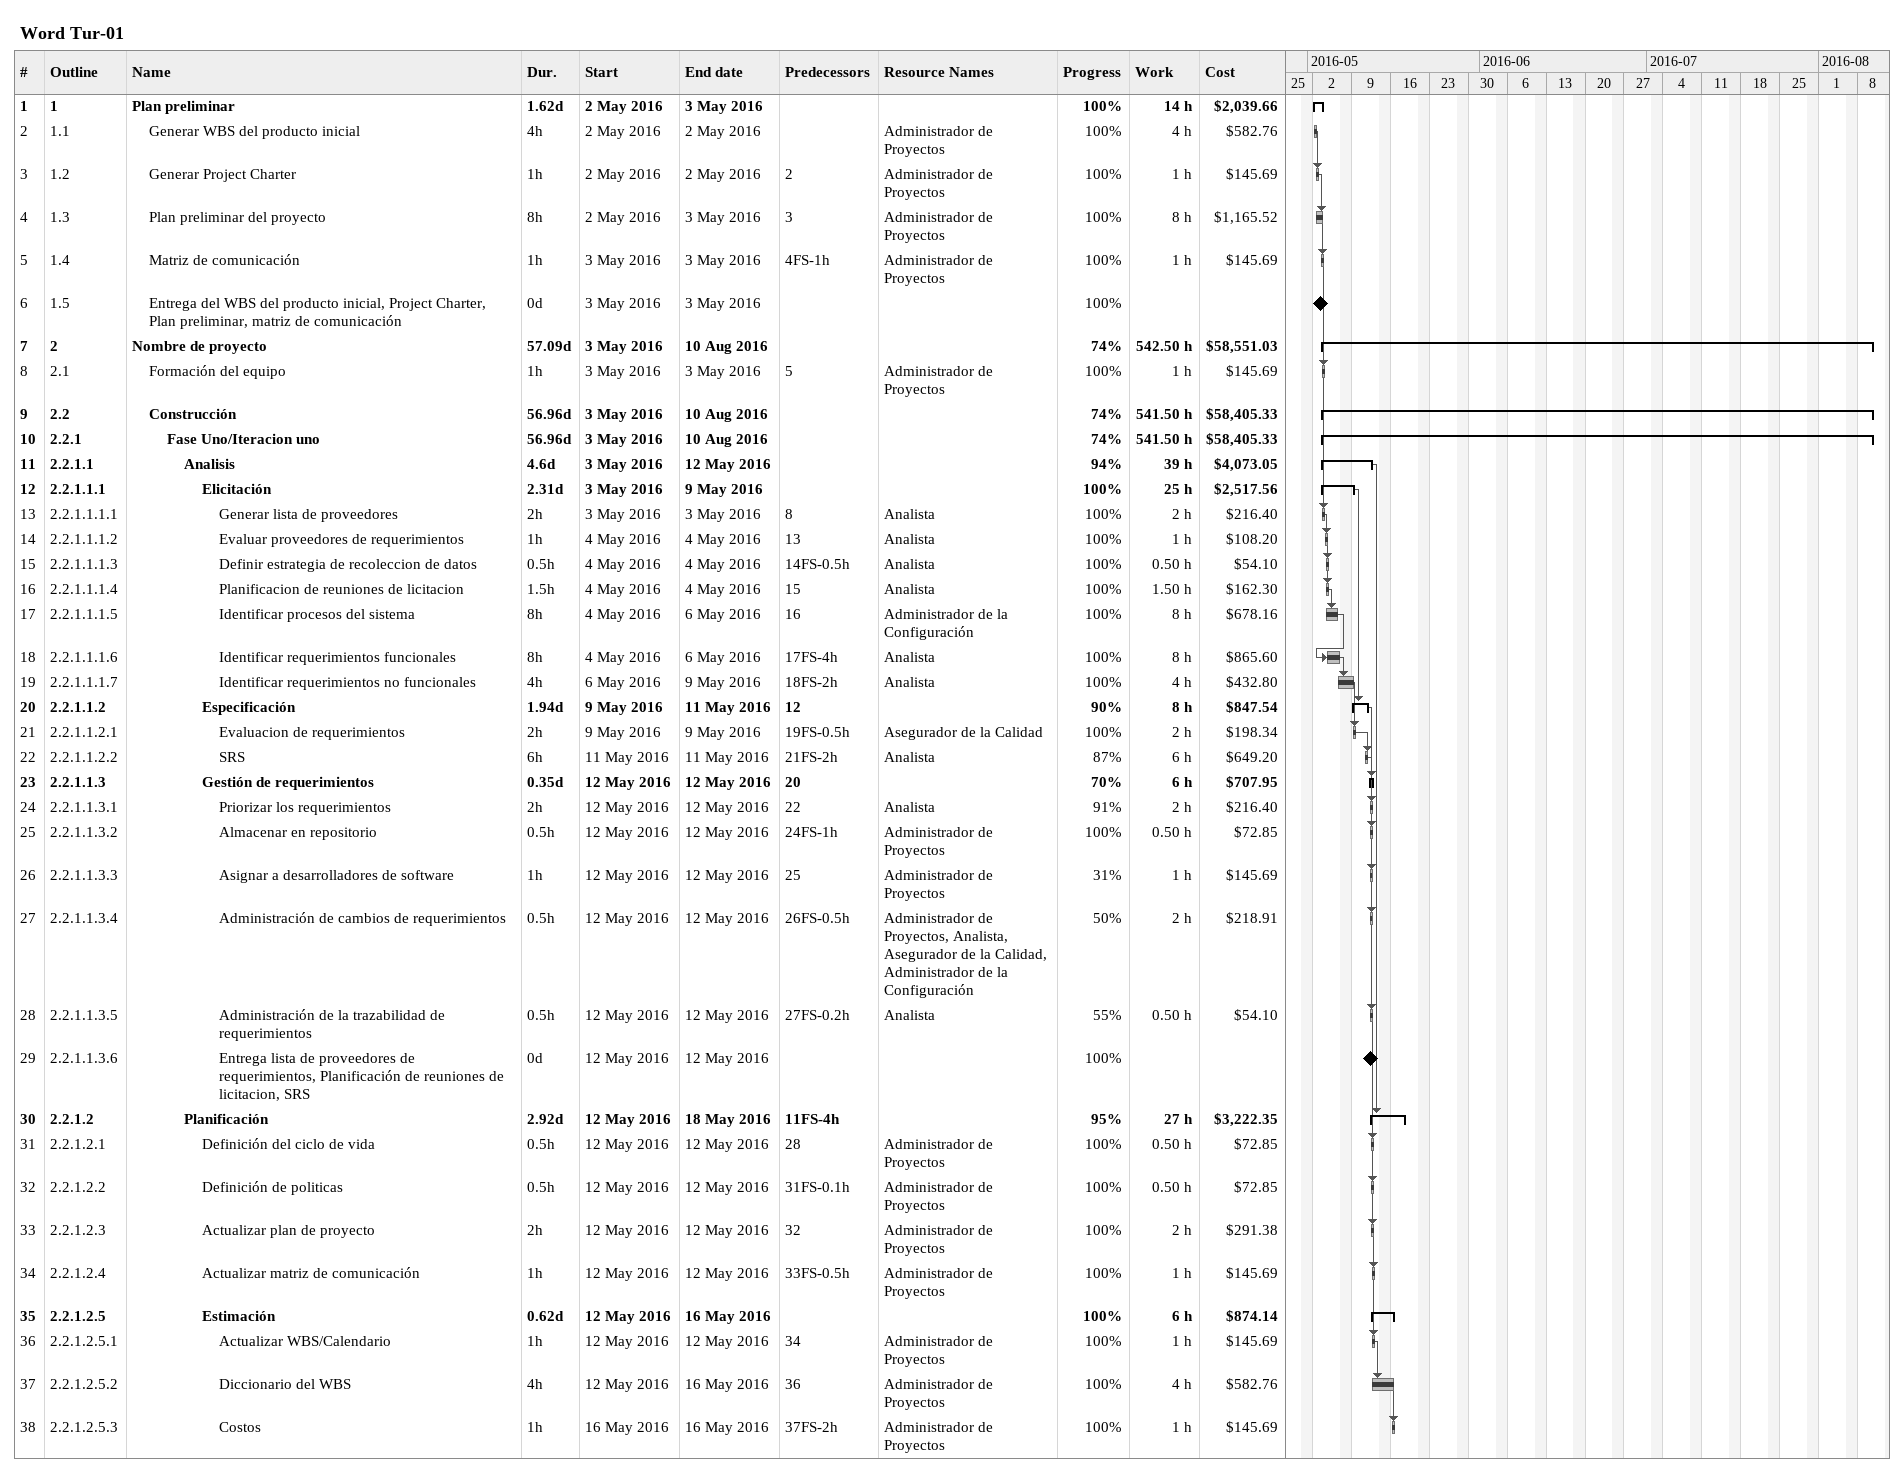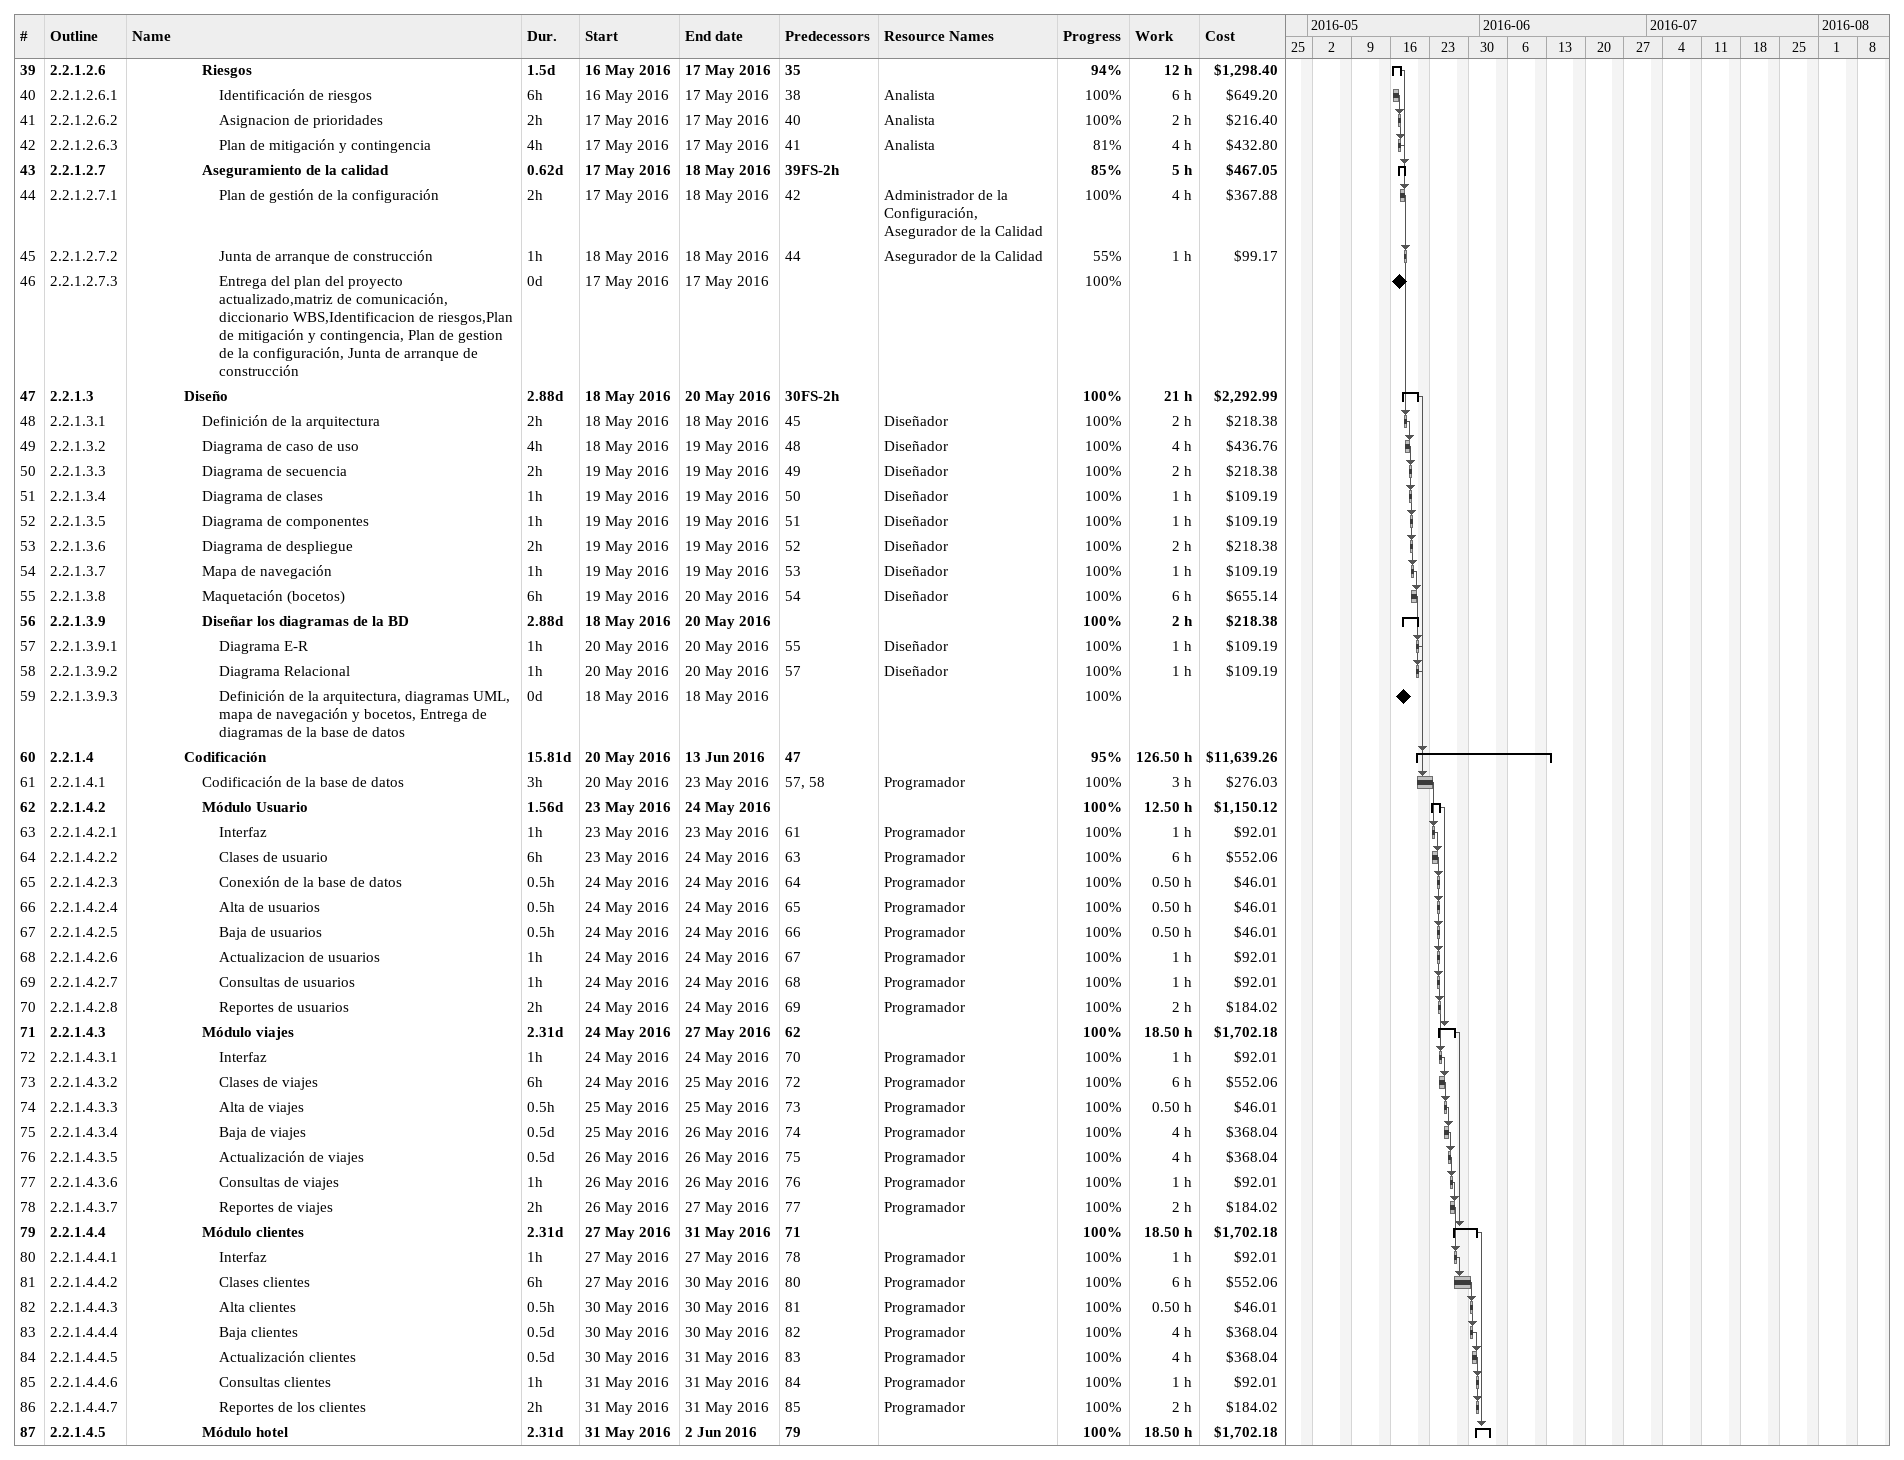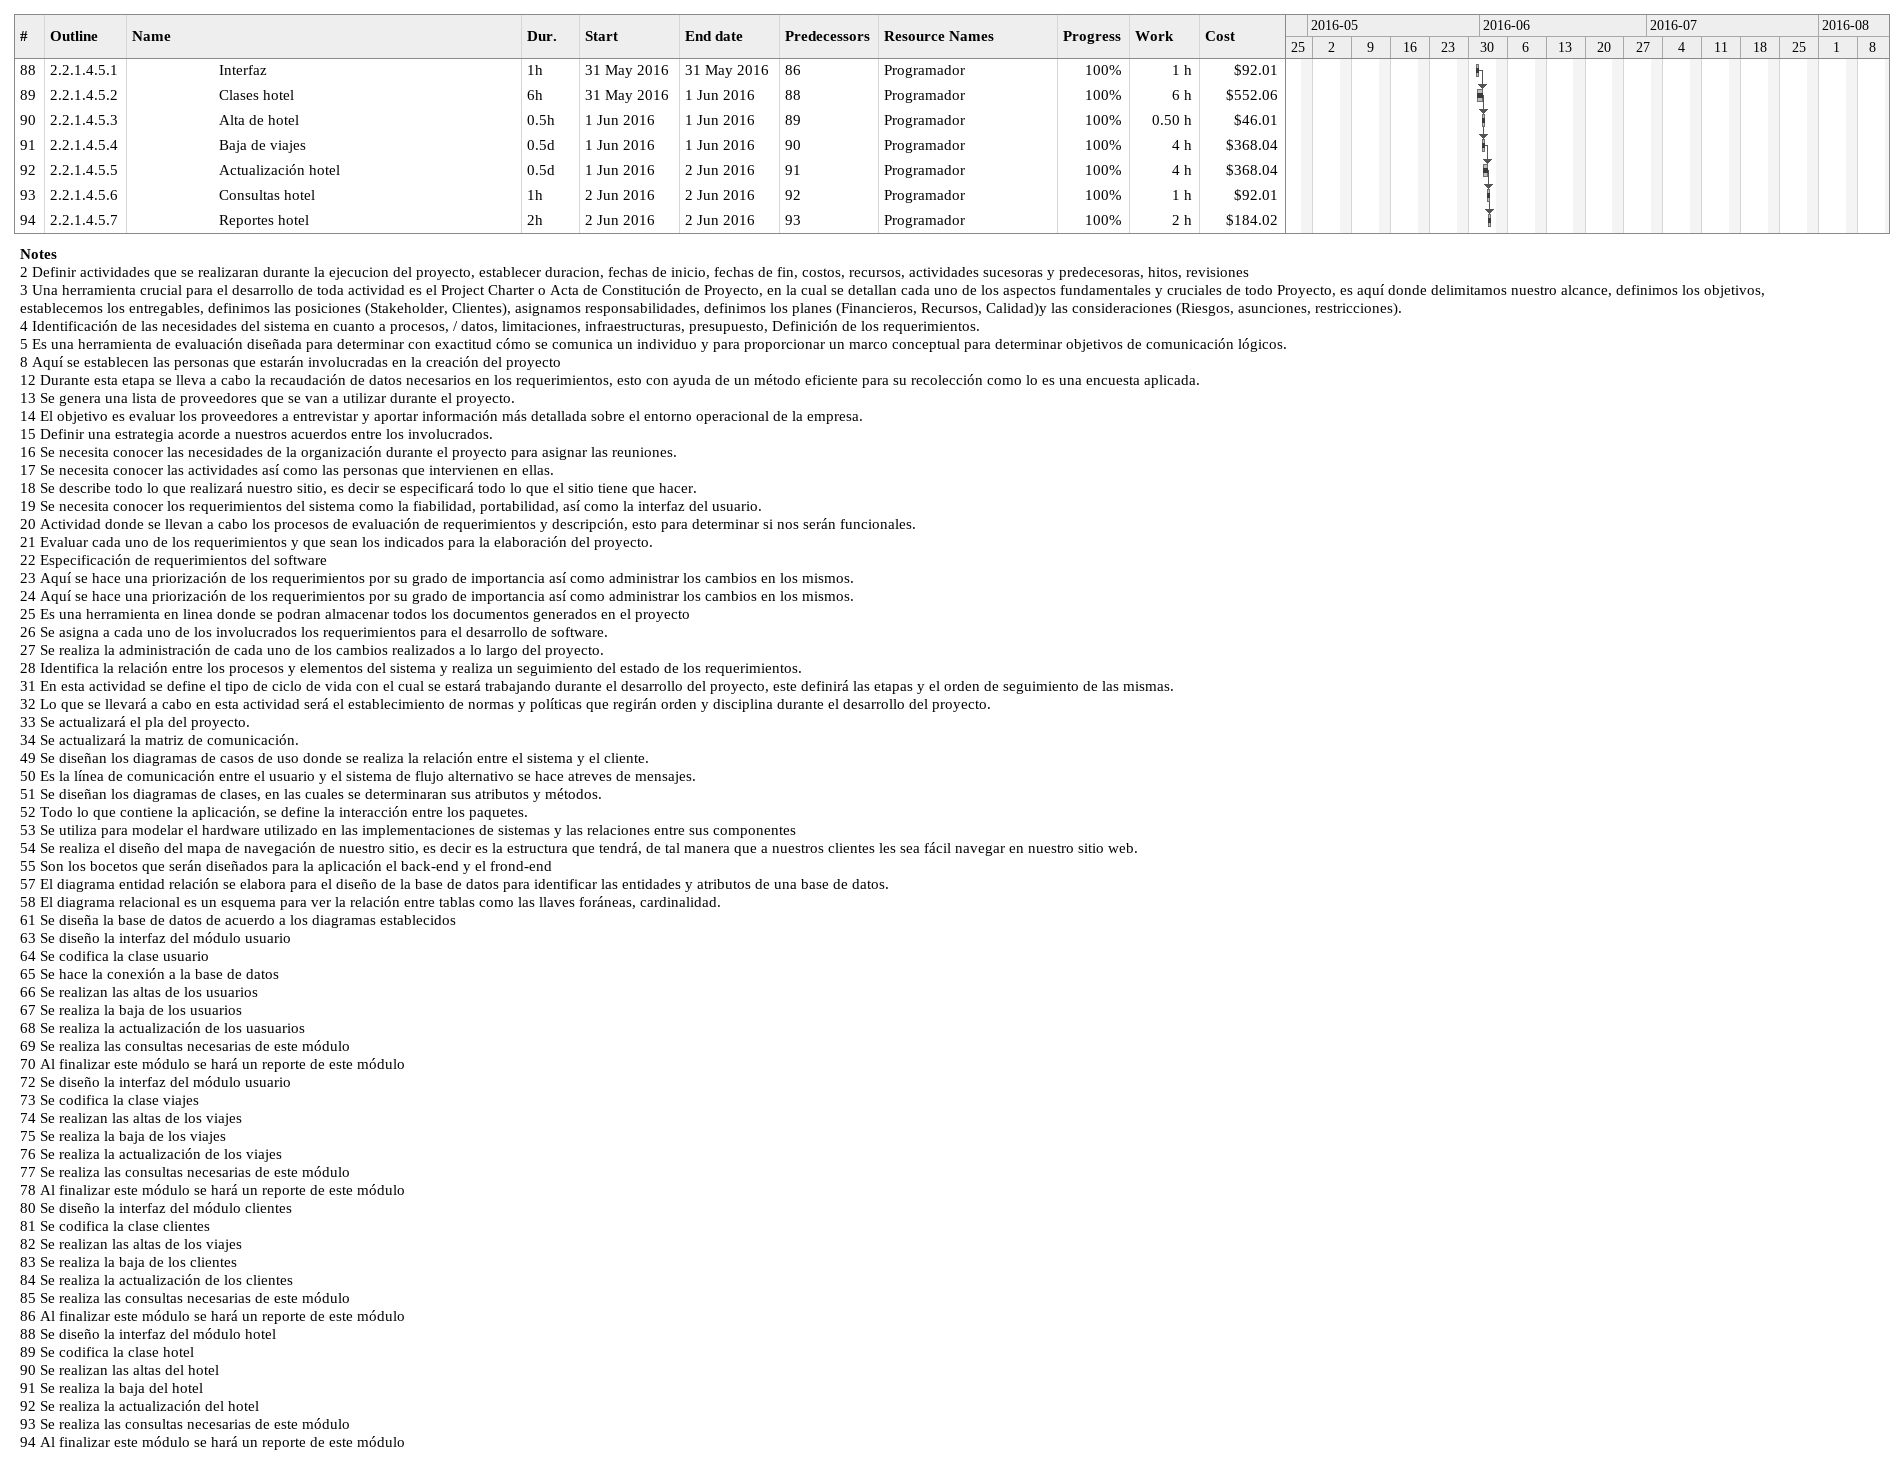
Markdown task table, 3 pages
Word Tur-01

| ID | WBS | Task | Duration | Start | Finish | Predecessors | Resources | % complete | Work (h) | Cost ($) |
|---|---|---|---|---|---|---|---|---|---|---|
| 1 | 1 | **Plan preliminar** | 1.62d | 2016-05-02 | 2016-05-03 |  |  | 100 | 14 | 2039.66 |
| 2 | 1.1 | Generar WBS del producto inicial | 4h | 2016-05-02 | 2016-05-02 |  | Administrador de Proyectos | 100 | 4 | 582.76 |
| 3 | 1.2 | Generar Project Charter | 1h | 2016-05-02 | 2016-05-02 | 2 | Administrador de Proyectos | 100 | 1 | 145.69 |
| 4 | 1.3 | Plan preliminar del proyecto | 8h | 2016-05-02 | 2016-05-03 | 3 | Administrador de Proyectos | 100 | 8 | 1165.52 |
| 5 | 1.4 | Matriz de comunicación | 1h | 2016-05-03 | 2016-05-03 | 4FS-1h | Administrador de Proyectos | 100 | 1 | 145.69 |
| 6 | 1.5 | Entrega del WBS del producto inicial, Project Charter, Plan preliminar, matriz de comunicación | 0d | 2016-05-03 | 2016-05-03 |  |  | 100 |  |  |
| 7 | 2 | **Nombre de proyecto** | 57.09d | 2016-05-03 | 2016-08-10 |  |  | 74 | 542.50 | 58551.03 |
| 8 | 2.1 | Formación del equipo | 1h | 2016-05-03 | 2016-05-03 | 5 | Administrador de Proyectos | 100 | 1 | 145.69 |
| 9 | 2.2 | **Construcción** | 56.96d | 2016-05-03 | 2016-08-10 |  |  | 74 | 541.50 | 58405.33 |
| 10 | 2.2.1 | **Fase Uno/Iteracion uno** | 56.96d | 2016-05-03 | 2016-08-10 |  |  | 74 | 541.50 | 58405.33 |
| 11 | 2.2.1.1 | **Analisis** | 4.6d | 2016-05-03 | 2016-05-12 |  |  | 94 | 39 | 4073.05 |
| 12 | 2.2.1.1.1 | **Elicitación** | 2.31d | 2016-05-03 | 2016-05-09 |  |  | 100 | 25 | 2517.56 |
| 13 | 2.2.1.1.1.1 | Generar lista de proveedores | 2h | 2016-05-03 | 2016-05-03 | 8 | Analista | 100 | 2 | 216.40 |
| 14 | 2.2.1.1.1.2 | Evaluar proveedores de requerimientos | 1h | 2016-05-04 | 2016-05-04 | 13 | Analista | 100 | 1 | 108.20 |
| 15 | 2.2.1.1.1.3 | Definir estrategia de recoleccion de datos | 0.5h | 2016-05-04 | 2016-05-04 | 14FS-0.5h | Analista | 100 | 0.50 | 54.10 |
| 16 | 2.2.1.1.1.4 | Planificacion de reuniones de licitacion | 1.5h | 2016-05-04 | 2016-05-04 | 15 | Analista | 100 | 1.50 | 162.30 |
| 17 | 2.2.1.1.1.5 | Identificar procesos del sistema | 8h | 2016-05-04 | 2016-05-06 | 16 | Administrador de la Configuración | 100 | 8 | 678.16 |
| 18 | 2.2.1.1.1.6 | Identificar requerimientos funcionales | 8h | 2016-05-04 | 2016-05-06 | 17FS-4h | Analista | 100 | 8 | 865.60 |
| 19 | 2.2.1.1.1.7 | Identificar requerimientos no funcionales | 4h | 2016-05-06 | 2016-05-09 | 18FS-2h | Analista | 100 | 4 | 432.80 |
| 20 | 2.2.1.1.2 | **Especificación** | 1.94d | 2016-05-09 | 2016-05-11 | 12 |  | 90 | 8 | 847.54 |
| 21 | 2.2.1.1.2.1 | Evaluacion de requerimientos | 2h | 2016-05-09 | 2016-05-09 | 19FS-0.5h | Asegurador de la Calidad | 100 | 2 | 198.34 |
| 22 | 2.2.1.1.2.2 | SRS | 6h | 2016-05-11 | 2016-05-11 | 21FS-2h | Analista | 87 | 6 | 649.20 |
| 23 | 2.2.1.1.3 | **Gestión de requerimientos** | 0.35d | 2016-05-12 | 2016-05-12 | 20 |  | 70 | 6 | 707.95 |
| 24 | 2.2.1.1.3.1 | Priorizar los requerimientos | 2h | 2016-05-12 | 2016-05-12 | 22 | Analista | 91 | 2 | 216.40 |
| 25 | 2.2.1.1.3.2 | Almacenar en repositorio | 0.5h | 2016-05-12 | 2016-05-12 | 24FS-1h | Administrador de Proyectos | 100 | 0.50 | 72.85 |
| 26 | 2.2.1.1.3.3 | Asignar a desarrolladores de software | 1h | 2016-05-12 | 2016-05-12 | 25 | Administrador de Proyectos | 31 | 1 | 145.69 |
| 27 | 2.2.1.1.3.4 | Administración de cambios de requerimientos | 0.5h | 2016-05-12 | 2016-05-12 | 26FS-0.5h | Administrador de Proyectos, Analista, Asegurador de la Calidad, Administrador de la Configuración | 50 | 2 | 218.91 |
| 28 | 2.2.1.1.3.5 | Administración de la trazabilidad de requerimientos | 0.5h | 2016-05-12 | 2016-05-12 | 27FS-0.2h | Analista | 55 | 0.50 | 54.10 |
| 29 | 2.2.1.1.3.6 | Entrega lista de proveedores de requerimientos, Planificación de reuniones de licitacion, SRS | 0d | 2016-05-12 | 2016-05-12 |  |  | 100 |  |  |
| 30 | 2.2.1.2 | **Planificación** | 2.92d | 2016-05-12 | 2016-05-18 | 11FS-4h |  | 95 | 27 | 3222.35 |
| 31 | 2.2.1.2.1 | Definición del ciclo de vida | 0.5h | 2016-05-12 | 2016-05-12 | 28 | Administrador de Proyectos | 100 | 0.50 | 72.85 |
| 32 | 2.2.1.2.2 | Definición de politicas | 0.5h | 2016-05-12 | 2016-05-12 | 31FS-0.1h | Administrador de Proyectos | 100 | 0.50 | 72.85 |
| 33 | 2.2.1.2.3 | Actualizar plan de proyecto | 2h | 2016-05-12 | 2016-05-12 | 32 | Administrador de Proyectos | 100 | 2 | 291.38 |
| 34 | 2.2.1.2.4 | Actualizar matriz de comunicación | 1h | 2016-05-12 | 2016-05-12 | 33FS-0.5h | Administrador de Proyectos | 100 | 1 | 145.69 |
| 35 | 2.2.1.2.5 | **Estimación** | 0.62d | 2016-05-12 | 2016-05-16 |  |  | 100 | 6 | 874.14 |
| 36 | 2.2.1.2.5.1 | Actualizar WBS/Calendario | 1h | 2016-05-12 | 2016-05-12 | 34 | Administrador de Proyectos | 100 | 1 | 145.69 |
| 37 | 2.2.1.2.5.2 | Diccionario del WBS | 4h | 2016-05-12 | 2016-05-16 | 36 | Administrador de Proyectos | 100 | 4 | 582.76 |
| 38 | 2.2.1.2.5.3 | Costos | 1h | 2016-05-16 | 2016-05-16 | 37FS-2h | Administrador de Proyectos | 100 | 1 | 145.69 |
| 39 | 2.2.1.2.6 | **Riesgos** | 1.5d | 2016-05-16 | 2016-05-17 | 35 |  | 94 | 12 | 1298.40 |
| 40 | 2.2.1.2.6.1 | Identificación de riesgos | 6h | 2016-05-16 | 2016-05-17 | 38 | Analista | 100 | 6 | 649.20 |
| 41 | 2.2.1.2.6.2 | Asignacion de prioridades | 2h | 2016-05-17 | 2016-05-17 | 40 | Analista | 100 | 2 | 216.40 |
| 42 | 2.2.1.2.6.3 | Plan de mitigación y contingencia | 4h | 2016-05-17 | 2016-05-17 | 41 | Analista | 81 | 4 | 432.80 |
| 43 | 2.2.1.2.7 | **Aseguramiento de la calidad** | 0.62d | 2016-05-17 | 2016-05-18 | 39FS-2h |  | 85 | 5 | 467.05 |
| 44 | 2.2.1.2.7.1 | Plan de gestión de la configuración | 2h | 2016-05-17 | 2016-05-18 | 42 | Administrador de la Configuración, Asegurador de la Calidad | 100 | 4 | 367.88 |
| 45 | 2.2.1.2.7.2 | Junta de arranque de construcción | 1h | 2016-05-18 | 2016-05-18 | 44 | Asegurador de la Calidad | 55 | 1 | 99.17 |
| 46 | 2.2.1.2.7.3 | Entrega del plan del proyecto actualizado,matriz de comunicación, diccionario WBS,Identificacion de riesgos,Plan de mitigación y contingencia, Plan de gestion de la configuración, Junta de arranque de construcción | 0d | 2016-05-17 | 2016-05-17 |  |  | 100 |  |  |
| 47 | 2.2.1.3 | **Diseño** | 2.88d | 2016-05-18 | 2016-05-20 | 30FS-2h |  | 100 | 21 | 2292.99 |
| 48 | 2.2.1.3.1 | Definición de la arquitectura | 2h | 2016-05-18 | 2016-05-18 | 45 | Diseñador | 100 | 2 | 218.38 |
| 49 | 2.2.1.3.2 | Diagrama de caso de uso | 4h | 2016-05-18 | 2016-05-19 | 48 | Diseñador | 100 | 4 | 436.76 |
| 50 | 2.2.1.3.3 | Diagrama de secuencia | 2h | 2016-05-19 | 2016-05-19 | 49 | Diseñador | 100 | 2 | 218.38 |
| 51 | 2.2.1.3.4 | Diagrama de clases | 1h | 2016-05-19 | 2016-05-19 | 50 | Diseñador | 100 | 1 | 109.19 |
| 52 | 2.2.1.3.5 | Diagrama de componentes | 1h | 2016-05-19 | 2016-05-19 | 51 | Diseñador | 100 | 1 | 109.19 |
| 53 | 2.2.1.3.6 | Diagrama de despliegue | 2h | 2016-05-19 | 2016-05-19 | 52 | Diseñador | 100 | 2 | 218.38 |
| 54 | 2.2.1.3.7 | Mapa de navegación | 1h | 2016-05-19 | 2016-05-19 | 53 | Diseñador | 100 | 1 | 109.19 |
| 55 | 2.2.1.3.8 | Maquetación (bocetos) | 6h | 2016-05-19 | 2016-05-20 | 54 | Diseñador | 100 | 6 | 655.14 |
| 56 | 2.2.1.3.9 | **Diseñar los diagramas de la BD** | 2.88d | 2016-05-18 | 2016-05-20 |  |  | 100 | 2 | 218.38 |
| 57 | 2.2.1.3.9.1 | Diagrama E-R | 1h | 2016-05-20 | 2016-05-20 | 55 | Diseñador | 100 | 1 | 109.19 |
| 58 | 2.2.1.3.9.2 | Diagrama Relacional | 1h | 2016-05-20 | 2016-05-20 | 57 | Diseñador | 100 | 1 | 109.19 |
| 59 | 2.2.1.3.9.3 | Definición de la arquitectura, diagramas UML, mapa de navegación y bocetos, Entrega de diagramas de la base de datos | 0d | 2016-05-18 | 2016-05-18 |  |  | 100 |  |  |
| 60 | 2.2.1.4 | **Codificación** | 15.81d | 2016-05-20 | 2016-06-13 | 47 |  | 95 | 126.50 | 11639.26 |
| 61 | 2.2.1.4.1 | Codificación de la base de datos | 3h | 2016-05-20 | 2016-05-23 | 57, 58 | Programador | 100 | 3 | 276.03 |
| 62 | 2.2.1.4.2 | **Módulo Usuario** | 1.56d | 2016-05-23 | 2016-05-24 |  |  | 100 | 12.50 | 1150.12 |
| 63 | 2.2.1.4.2.1 | Interfaz | 1h | 2016-05-23 | 2016-05-23 | 61 | Programador | 100 | 1 | 92.01 |
| 64 | 2.2.1.4.2.2 | Clases de usuario | 6h | 2016-05-23 | 2016-05-24 | 63 | Programador | 100 | 6 | 552.06 |
| 65 | 2.2.1.4.2.3 | Conexión de la base de datos | 0.5h | 2016-05-24 | 2016-05-24 | 64 | Programador | 100 | 0.50 | 46.01 |
| 66 | 2.2.1.4.2.4 | Alta de usuarios | 0.5h | 2016-05-24 | 2016-05-24 | 65 | Programador | 100 | 0.50 | 46.01 |
| 67 | 2.2.1.4.2.5 | Baja de usuarios | 0.5h | 2016-05-24 | 2016-05-24 | 66 | Programador | 100 | 0.50 | 46.01 |
| 68 | 2.2.1.4.2.6 | Actualizacion de usuarios | 1h | 2016-05-24 | 2016-05-24 | 67 | Programador | 100 | 1 | 92.01 |
| 69 | 2.2.1.4.2.7 | Consultas de usuarios | 1h | 2016-05-24 | 2016-05-24 | 68 | Programador | 100 | 1 | 92.01 |
| 70 | 2.2.1.4.2.8 | Reportes de usuarios | 2h | 2016-05-24 | 2016-05-24 | 69 | Programador | 100 | 2 | 184.02 |
| 71 | 2.2.1.4.3 | **Módulo viajes** | 2.31d | 2016-05-24 | 2016-05-27 | 62 |  | 100 | 18.50 | 1702.18 |
| 72 | 2.2.1.4.3.1 | Interfaz | 1h | 2016-05-24 | 2016-05-24 | 70 | Programador | 100 | 1 | 92.01 |
| 73 | 2.2.1.4.3.2 | Clases de viajes | 6h | 2016-05-24 | 2016-05-25 | 72 | Programador | 100 | 6 | 552.06 |
| 74 | 2.2.1.4.3.3 | Alta de viajes | 0.5h | 2016-05-25 | 2016-05-25 | 73 | Programador | 100 | 0.50 | 46.01 |
| 75 | 2.2.1.4.3.4 | Baja de viajes | 0.5d | 2016-05-25 | 2016-05-26 | 74 | Programador | 100 | 4 | 368.04 |
| 76 | 2.2.1.4.3.5 | Actualización de viajes | 0.5d | 2016-05-26 | 2016-05-26 | 75 | Programador | 100 | 4 | 368.04 |
| 77 | 2.2.1.4.3.6 | Consultas de viajes | 1h | 2016-05-26 | 2016-05-26 | 76 | Programador | 100 | 1 | 92.01 |
| 78 | 2.2.1.4.3.7 | Reportes de viajes | 2h | 2016-05-26 | 2016-05-27 | 77 | Programador | 100 | 2 | 184.02 |
| 79 | 2.2.1.4.4 | **Módulo clientes** | 2.31d | 2016-05-27 | 2016-05-31 | 71 |  | 100 | 18.50 | 1702.18 |
| 80 | 2.2.1.4.4.1 | Interfaz | 1h | 2016-05-27 | 2016-05-27 | 78 | Programador | 100 | 1 | 92.01 |
| 81 | 2.2.1.4.4.2 | Clases clientes | 6h | 2016-05-27 | 2016-05-30 | 80 | Programador | 100 | 6 | 552.06 |
| 82 | 2.2.1.4.4.3 | Alta clientes | 0.5h | 2016-05-30 | 2016-05-30 | 81 | Programador | 100 | 0.50 | 46.01 |
| 83 | 2.2.1.4.4.4 | Baja clientes | 0.5d | 2016-05-30 | 2016-05-30 | 82 | Programador | 100 | 4 | 368.04 |
| 84 | 2.2.1.4.4.5 | Actualización clientes | 0.5d | 2016-05-30 | 2016-05-31 | 83 | Programador | 100 | 4 | 368.04 |
| 85 | 2.2.1.4.4.6 | Consultas clientes | 1h | 2016-05-31 | 2016-05-31 | 84 | Programador | 100 | 1 | 92.01 |
| 86 | 2.2.1.4.4.7 | Reportes de los clientes | 2h | 2016-05-31 | 2016-05-31 | 85 | Programador | 100 | 2 | 184.02 |
| 87 | 2.2.1.4.5 | **Módulo hotel** | 2.31d | 2016-05-31 | 2016-06-02 | 79 |  | 100 | 18.50 | 1702.18 |
| 88 | 2.2.1.4.5.1 | Interfaz | 1h | 2016-05-31 | 2016-05-31 | 86 | Programador | 100 | 1 | 92.01 |
| 89 | 2.2.1.4.5.2 | Clases hotel | 6h | 2016-05-31 | 2016-06-01 | 88 | Programador | 100 | 6 | 552.06 |
| 90 | 2.2.1.4.5.3 | Alta de hotel | 0.5h | 2016-06-01 | 2016-06-01 | 89 | Programador | 100 | 0.50 | 46.01 |
| 91 | 2.2.1.4.5.4 | Baja de viajes | 0.5d | 2016-06-01 | 2016-06-01 | 90 | Programador | 100 | 4 | 368.04 |
| 92 | 2.2.1.4.5.5 | Actualización hotel | 0.5d | 2016-06-01 | 2016-06-02 | 91 | Programador | 100 | 4 | 368.04 |
| 93 | 2.2.1.4.5.6 | Consultas hotel | 1h | 2016-06-02 | 2016-06-02 | 92 | Programador | 100 | 1 | 92.01 |
| 94 | 2.2.1.4.5.7 | Reportes hotel | 2h | 2016-06-02 | 2016-06-02 | 93 | Programador | 100 | 2 | 184.02 |

Notes
- 2: Definir actividades que se realizaran durante la ejecucion del proyecto, establecer duracion, fechas de inicio, fechas de fin, costos, recursos, actividades sucesoras y predecesoras, hitos, revisiones
- 3: Una herramienta crucial para el desarrollo de toda actividad es el Project Charter o Acta de Constitución de Proyecto, en la cual se detallan cada uno de los aspectos fundamentales y cruciales de todo Proyecto, es aquí donde delimitamos nuestro alcance, definimos los objetivos, establecemos los entregables, definimos las posiciones (Stakeholder, Clientes), asignamos responsabilidades, definimos los planes (Financieros, Recursos, Calidad)y las consideraciones (Riesgos, asunciones, restricciones).
- 4: Identificación de las necesidades del sistema en cuanto a procesos, / datos, limitaciones, infraestructuras, presupuesto, Definición de los requerimientos.
- 5: Es una herramienta de evaluación diseñada para determinar con exactitud cómo se comunica un individuo y para proporcionar un marco conceptual para determinar objetivos de comunicación lógicos.
- 8: Aquí se establecen las personas que estarán involucradas en la creación del proyecto
- 12: Durante esta etapa se lleva a cabo la recaudación de datos necesarios en los requerimientos, esto con ayuda de un método eficiente para su recolección como lo es una encuesta aplicada.
- 13: Se genera una lista de proveedores que se van a utilizar durante el proyecto.
- 14: El objetivo es evaluar los proveedores a entrevistar y aportar información más detallada sobre el entorno operacional de la empresa.
- 15: Definir una estrategia acorde a nuestros acuerdos entre los involucrados.
- 16: Se necesita conocer las necesidades de la organización durante el proyecto para asignar las reuniones.
- 17: Se necesita conocer las actividades así como las personas que intervienen en ellas.
- 18: Se describe todo lo que realizará nuestro sitio, es decir se especificará todo lo que el sitio tiene que hacer.
- 19: Se necesita conocer los requerimientos del sistema como la fiabilidad, portabilidad, así como la interfaz del usuario.
- 20: Actividad donde se llevan a cabo los procesos de evaluación de requerimientos y descripción, esto para determinar si nos serán funcionales.
- 21: Evaluar cada uno de los requerimientos y que sean los indicados para la elaboración del proyecto.
- 22: Especificación de requerimientos del software
- 23: Aquí se hace una priorización de los requerimientos por su grado de importancia así como administrar los cambios en los mismos.
- 24: Aquí se hace una priorización de los requerimientos por su grado de importancia así como administrar los cambios en los mismos.
- 25: Es una herramienta en linea donde se podran almacenar todos los documentos generados en el proyecto
- 26: Se asigna a cada uno de los involucrados los requerimientos para el desarrollo de software.
- 27: Se realiza la administración de cada uno de los cambios realizados a lo largo del proyecto.
- 28: Identifica la relación entre los procesos y elementos del sistema y realiza un seguimiento del estado de los requerimientos.
- 31: En esta actividad se define el tipo de ciclo de vida con el cual se estará trabajando durante el desarrollo del proyecto, este definirá las etapas y el orden de seguimiento de las mismas.
- 32: Lo que se llevará a cabo en esta actividad será el establecimiento de normas y políticas que regirán orden y disciplina durante el desarrollo del proyecto.
- 33: Se actualizará el pla del proyecto.
- 34: Se actualizará la matriz de comunicación.
- 49: Se diseñan los diagramas de casos de uso donde se realiza la relación entre el sistema y el cliente.
- 50: Es la línea de comunicación entre el usuario y el sistema de flujo alternativo se hace atreves de mensajes.
- 51: Se diseñan los diagramas de clases, en las cuales se determinaran sus atributos y métodos.
- 52: Todo lo que contiene la aplicación, se define la interacción entre los paquetes.
- 53: Se utiliza para modelar el hardware utilizado en las implementaciones de sistemas y las relaciones entre sus componentes
- 54: Se realiza el diseño del mapa de navegación de nuestro sitio, es decir es la estructura que tendrá, de tal manera que a nuestros clientes les sea fácil navegar en nuestro sitio web.
- 55: Son los bocetos que serán diseñados para la aplicación el back-end y el frond-end
- 57: El diagrama entidad relación se elabora para el diseño de la base de datos para identificar las entidades y atributos de una base de datos.
- 58: El diagrama relacional es un esquema para ver la relación entre tablas como las llaves foráneas, cardinalidad.
- 61: Se diseña la base de datos de acuerdo a los diagramas establecidos
- 63: Se diseño la interfaz del módulo usuario
- 64: Se codifica la clase usuario
- 65: Se hace la conexión a la base de datos
- 66: Se realizan las altas de los usuarios
- 67: Se realiza la baja de los usuarios
- 68: Se realiza la actualización de los uasuarios
- 69: Se realiza las consultas necesarias de este módulo
- 70: Al finalizar este módulo se hará un reporte de este módulo
- 72: Se diseño la interfaz del módulo usuario
- 73: Se codifica la clase viajes
- 74: Se realizan las altas de los viajes
- 75: Se realiza la baja de los viajes
- 76: Se realiza la actualización de los viajes
- 77: Se realiza las consultas necesarias de este módulo
- 78: Al finalizar este módulo se hará un reporte de este módulo
- 80: Se diseño la interfaz del módulo clientes
- 81: Se codifica la clase clientes
- 82: Se realizan las altas de los viajes
- 83: Se realiza la baja de los clientes
- 84: Se realiza la actualización de los clientes
- 85: Se realiza las consultas necesarias de este módulo
- 86: Al finalizar este módulo se hará un reporte de este módulo
- 88: Se diseño la interfaz del módulo hotel
- 89: Se codifica la clase hotel
- 90: Se realizan las altas del hotel
- 91: Se realiza la baja del hotel
- 92: Se realiza la actualización del hotel
- 93: Se realiza las consultas necesarias de este módulo
- 94: Al finalizar este módulo se hará un reporte de este módulo
